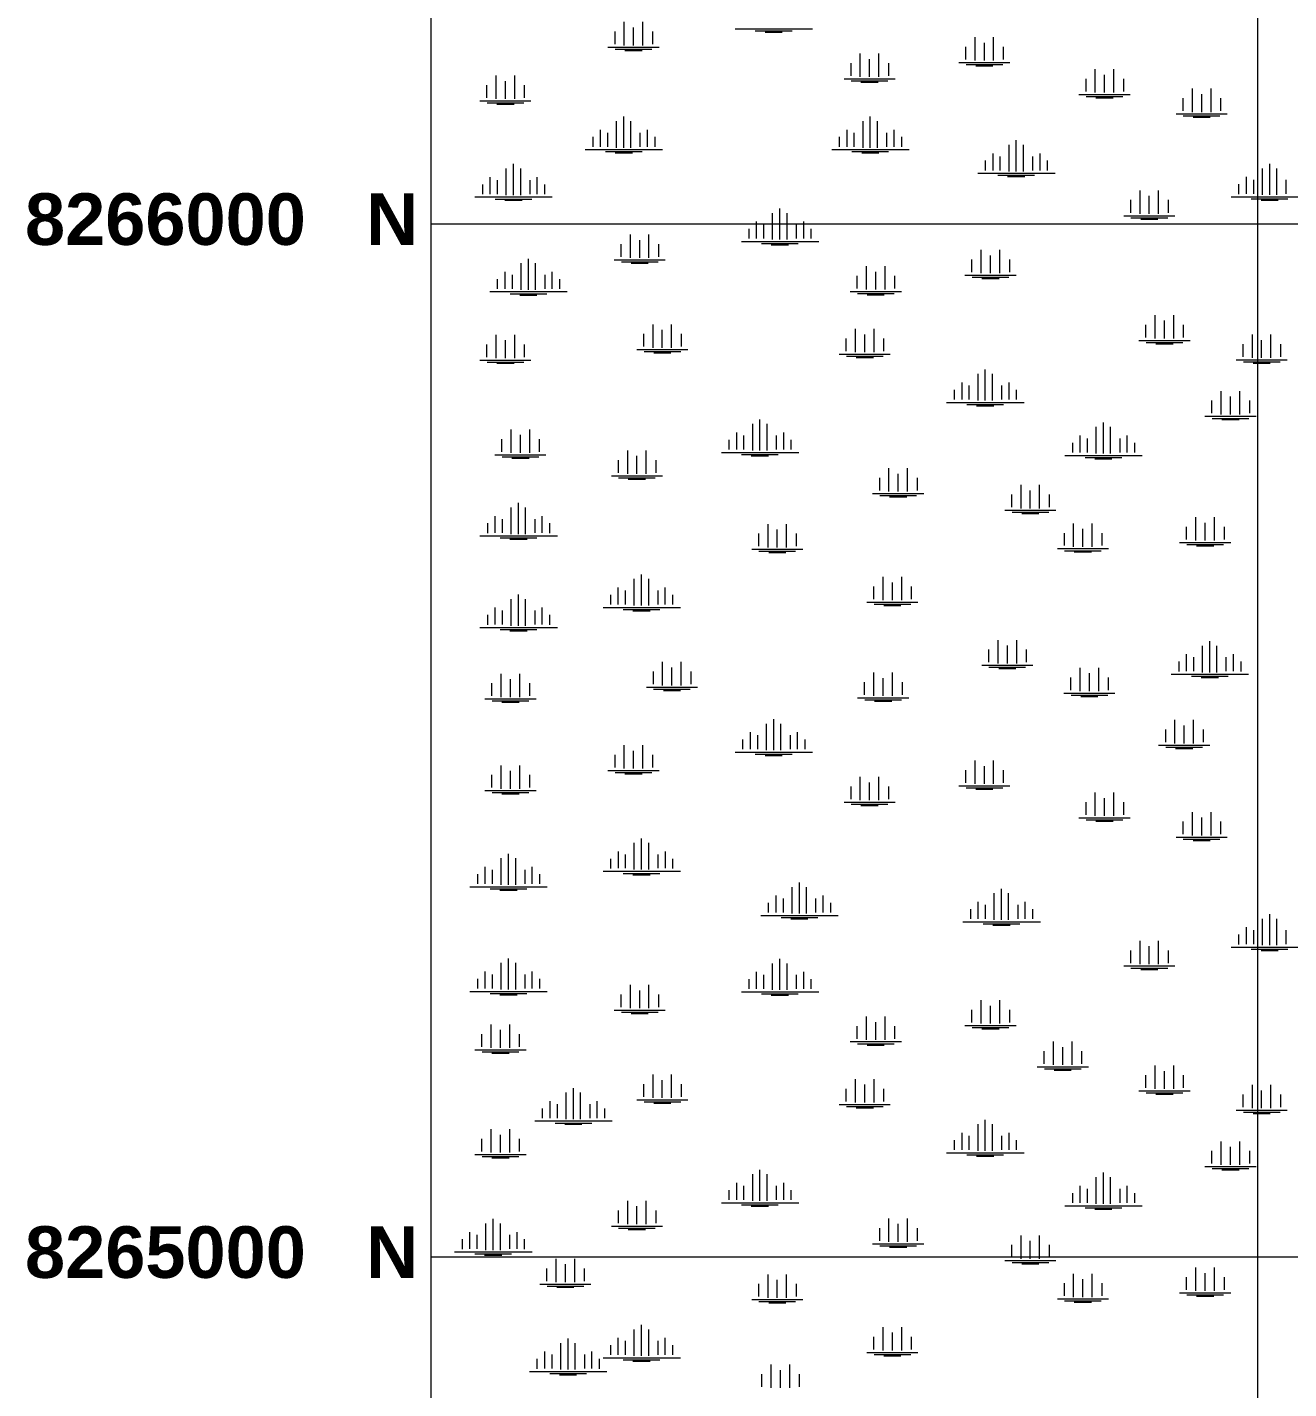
# Model space of a CAD drawing. Header units: metres. Extents: x 405809 to 420020, y 8257398 to 8272141.
# Drawn here: x 405809 to 407030, y 8263872 to 8265190 of the extents above; entities that cross this region are included whole.
import ezdxf

# ---------------------------------------------------------------- set-up
doc = ezdxf.new("R2010")
doc.units = ezdxf.units.M
for name, color, linetype, lineweight in [('BOFEDALES', 112, 'Continuous', 5), ('COORDENADAS', 30, 'Continuous', 5), ('texto', 7, 'Continuous', 13)]:
    doc.layers.add(name, color=color, linetype=linetype, lineweight=lineweight)
doc.styles.add('CARLOS', font='arialbd.ttf', dxfattribs={"height": 48})

msp = doc.modelspace()

# ---------------------------------------------------------------- linework, layer by layer
at = {"layer": 'BOFEDALES'}
for p, q in [((406377.8, 8265186.3), (406377.8, 8265174)), ((406387, 8265172.9), (406387, 8265195.6)), ((406396, 8265172.9), (406396, 8265190.2)), ((406405, 8265172.9), (406405, 8265195.6)), ((406414.3, 8265186.3), (406414.3, 8265174)), ((406494.4, 8265188.9), (406569.3, 8265188.9)), ((406513.9, 8265186.9), (406549.5, 8265186.9)), ((406523.4, 8265185.6), (406540, 8265185.6)), ((406371.3, 8265171.2), (406420.8, 8265171.2)), ((406717.4, 8265171.5), (406717.4, 8265159.2)), ((406726.6, 8265158.1), (406726.6, 8265180.8)), ((406735.6, 8265158.1), (406735.6, 8265175.4)), ((406744.6, 8265158.1), (406744.6, 8265180.8)), ((406753.9, 8265171.5), (406753.9, 8265159.2)), ((406378.3, 8265169.2), (406413.8, 8265169.2)), ((406387.7, 8265167.9), (406404.4, 8265167.9)), ((406615.5, 8265142.3), (406615.5, 8265164.9)), ((406624.5, 8265142.3), (406624.5, 8265159.6)), ((406633.5, 8265142.3), (406633.5, 8265164.9)), ((406263.1, 8265121), (406263.1, 8265143.6)), ((406281.1, 8265121), (406281.1, 8265143.6)), ((406606.3, 8265155.7), (406606.3, 8265143.4)), ((406642.8, 8265155.7), (406642.8, 8265143.4)), ((406710.9, 8265156.4), (406760.4, 8265156.4)), ((406717.9, 8265154.4), (406753.4, 8265154.4)), ((406727.3, 8265153.1), (406743.9, 8265153.1)), ((406842.9, 8265127.2), (406842.9, 8265149.8)), ((406851.9, 8265127.2), (406851.9, 8265144.4)), ((406860.9, 8265127.2), (406860.9, 8265149.8)), ((406253.8, 8265134.4), (406253.8, 8265122.1)), ((406272.1, 8265121), (406272.1, 8265138.3)), ((406290.3, 8265134.4), (406290.3, 8265122.1)), ((406599.8, 8265140.5), (406649.3, 8265140.5)), ((406606.8, 8265138.5), (406642.3, 8265138.5)), ((406616.2, 8265137.3), (406632.9, 8265137.3)), ((406833.7, 8265140.5), (406833.7, 8265128.3)), ((406870.2, 8265140.5), (406870.2, 8265128.3)), ((406937, 8265108.3), (406937, 8265131)), ((406955, 8265108.3), (406955, 8265131)), ((406247.3, 8265119.2), (406296.8, 8265119.2)), ((406254.3, 8265117.2), (406289.8, 8265117.2)), ((406827.2, 8265125.4), (406876.7, 8265125.4)), ((406834.2, 8265123.4), (406869.7, 8265123.4)), ((406843.6, 8265122.1), (406860.2, 8265122.1)), ((406927.7, 8265121.7), (406927.7, 8265109.4)), ((406946, 8265108.3), (406946, 8265125.6)), ((406964.2, 8265121.7), (406964.2, 8265109.4)), ((406263.7, 8265116), (406280.4, 8265116)), ((406386.5, 8265073.8), (406386.5, 8265103.9)), ((406625.2, 8265073.8), (406625.2, 8265103.9)), ((406921.2, 8265106.6), (406970.7, 8265106.6)), ((406928.2, 8265104.6), (406963.7, 8265104.6)), ((406363.8, 8265091.2), (406363.8, 8265074.8)), ((406379.5, 8265073.8), (406379.5, 8265099.5)), ((406386.5, 8265073.8), (406386.5, 8265099.5)), ((406393.5, 8265073.8), (406393.5, 8265099.5)), ((406409.3, 8265091.2), (406409.3, 8265074.8)), ((406602.4, 8265091.2), (406602.4, 8265074.8)), ((406618.2, 8265073.8), (406618.2, 8265099.5)), ((406625.2, 8265073.8), (406625.2, 8265099.5)), ((406632.2, 8265073.8), (406632.2, 8265099.5)), ((406647.9, 8265091.2), (406647.9, 8265074.8)), ((406937.7, 8265103.3), (406954.3, 8265103.3)), ((406356.5, 8265084.2), (406356.5, 8265074.7)), ((406370.8, 8265088.3), (406370.8, 8265074.8)), ((406402.3, 8265088.3), (406402.3, 8265074.8)), ((406416.6, 8265084.2), (406416.6, 8265074.7)), ((406595.1, 8265084.2), (406595.1, 8265074.7)), ((406609.4, 8265088.3), (406609.4, 8265074.8)), ((406640.9, 8265088.3), (406640.9, 8265074.8)), ((406655.3, 8265084.2), (406655.3, 8265074.7)), ((406766.5, 8265050.9), (406766.5, 8265081)), ((406349.2, 8265072), (406424.2, 8265072)), ((406368.8, 8265070), (406404.3, 8265070)), ((406378.2, 8265068.7), (406394.9, 8265068.7)), ((406587.9, 8265072), (406662.8, 8265072)), ((406607.4, 8265070), (406642.9, 8265070)), ((406616.9, 8265068.7), (406633.5, 8265068.7)), ((406743.7, 8265068.3), (406743.7, 8265051.9)), ((406750.7, 8265065.4), (406750.7, 8265051.9)), ((406759.5, 8265050.9), (406759.5, 8265076.6)), ((406766.5, 8265050.9), (406766.5, 8265076.6)), ((406773.5, 8265050.9), (406773.5, 8265076.6)), ((406782.2, 8265065.4), (406782.2, 8265051.9)), ((406789.2, 8265068.3), (406789.2, 8265051.9)), ((406272.8, 8265027.9), (406272.8, 8265053.6)), ((406279.8, 8265027.9), (406279.8, 8265058.1)), ((406279.8, 8265027.9), (406279.8, 8265053.6)), ((406286.8, 8265027.9), (406286.8, 8265053.6)), ((406736.4, 8265061.3), (406736.4, 8265051.8)), ((406796.5, 8265061.3), (406796.5, 8265051.8)), ((407004.8, 8265028.1), (407004.8, 8265053.8)), ((407011.8, 8265028.1), (407011.8, 8265058.2)), ((407011.8, 8265028.1), (407011.8, 8265053.8)), ((407018.8, 8265028.1), (407018.8, 8265053.8)), ((406249.7, 8265038.3), (406249.7, 8265028.8)), ((406257.1, 8265045.3), (406257.1, 8265029)), ((406264.1, 8265042.5), (406264.1, 8265029)), ((406295.6, 8265042.5), (406295.6, 8265029)), ((406302.6, 8265045.3), (406302.6, 8265029)), ((406309.9, 8265038.3), (406309.9, 8265028.8)), ((406729.2, 8265049.1), (406804.1, 8265049.1)), ((406748.7, 8265047.1), (406784.2, 8265047.1)), ((406758.1, 8265045.8), (406774.8, 8265045.8)), ((406981.7, 8265038.5), (406981.7, 8265029)), ((406989, 8265045.5), (406989, 8265029.2)), ((406996, 8265042.6), (406996, 8265029.2)), ((407027.5, 8265042.6), (407027.5, 8265029.2)), ((406242.5, 8265026.1), (406317.4, 8265026.1)), ((406886.3, 8265009.8), (406886.3, 8265032.4)), ((406895.3, 8265009.8), (406895.3, 8265027.1)), ((406904.3, 8265009.8), (406904.3, 8265032.4)), ((406974.5, 8265026.3), (407049.4, 8265026.3)), ((406262.1, 8265024.1), (406297.6, 8265024.1)), ((406271.5, 8265022.9), (406288.1, 8265022.9)), ((406537.7, 8264984.9), (406537.7, 8265015)), ((406877, 8265023.2), (406877, 8265010.9)), ((406913.6, 8265023.2), (406913.6, 8265010.9)), ((406994, 8265024.3), (407029.5, 8265024.3)), ((407003.4, 8265023), (407020.1, 8265023)), ((406514.9, 8265002.3), (406514.9, 8264985.9)), ((406521.9, 8264999.4), (406521.9, 8264985.9)), ((406530.7, 8264984.9), (406530.7, 8265010.6)), ((406537.7, 8264984.9), (406537.7, 8265010.6)), ((406544.7, 8264984.9), (406544.7, 8265010.6)), ((406553.4, 8264999.4), (406553.4, 8264985.9)), ((406560.4, 8265002.3), (406560.4, 8264985.9)), ((406870.5, 8265008), (406920.1, 8265008)), ((406877.5, 8265006), (406913.1, 8265006)), ((406887, 8265004.8), (406903.6, 8265004.8)), ((406393, 8264967.1), (406393, 8264989.7)), ((406411, 8264967.1), (406411, 8264989.7)), ((406507.6, 8264995.3), (406507.6, 8264985.8)), ((406567.7, 8264995.3), (406567.7, 8264985.8)), ((406383.8, 8264980.5), (406383.8, 8264968.2)), ((406402, 8264967.1), (406402, 8264984.4)), ((406420.3, 8264980.5), (406420.3, 8264968.2)), ((406500.4, 8264983.1), (406575.3, 8264983.1)), ((406519.9, 8264981.1), (406555.4, 8264981.1)), ((406529.4, 8264979.8), (406546, 8264979.8)), ((406732.6, 8264952.3), (406732.6, 8264974.9)), ((406750.6, 8264952.3), (406750.6, 8264974.9)), ((406287.3, 8264936.2), (406287.3, 8264962)), ((406294.3, 8264936.2), (406294.3, 8264966.4)), ((406294.3, 8264936.2), (406294.3, 8264962)), ((406301.3, 8264936.2), (406301.3, 8264962)), ((406377.3, 8264965.3), (406426.8, 8264965.3)), ((406384.3, 8264963.3), (406419.8, 8264963.3)), ((406393.7, 8264962.1), (406410.3, 8264962.1)), ((406621.5, 8264936.5), (406621.5, 8264959.1)), ((406639.5, 8264936.5), (406639.5, 8264959.1)), ((406723.3, 8264965.7), (406723.3, 8264953.4)), ((406741.6, 8264952.3), (406741.6, 8264969.6)), ((406759.9, 8264965.7), (406759.9, 8264953.4)), ((406264.2, 8264946.6), (406264.2, 8264937.1)), ((406271.6, 8264953.7), (406271.6, 8264937.3)), ((406278.6, 8264950.8), (406278.6, 8264937.3)), ((406310.1, 8264950.8), (406310.1, 8264937.3)), ((406317.1, 8264953.7), (406317.1, 8264937.3)), ((406324.4, 8264946.6), (406324.4, 8264937.1)), ((406612.3, 8264949.8), (406612.3, 8264937.6)), ((406630.5, 8264936.5), (406630.5, 8264953.8)), ((406648.8, 8264949.8), (406648.8, 8264937.6)), ((406716.8, 8264950.5), (406766.4, 8264950.5)), ((406723.8, 8264948.5), (406759.4, 8264948.5)), ((406733.3, 8264947.3), (406749.9, 8264947.3)), ((406257, 8264934.5), (406331.9, 8264934.5)), ((406276.6, 8264932.5), (406312.1, 8264932.5)), ((406605.8, 8264934.7), (406655.3, 8264934.7)), ((406612.8, 8264932.7), (406648.3, 8264932.7)), ((406286, 8264931.2), (406302.6, 8264931.2)), ((406622.2, 8264931.5), (406638.8, 8264931.5)), ((406900.9, 8264889.1), (406900.9, 8264911.7)), ((406909.9, 8264889.1), (406909.9, 8264906.4)), ((406918.9, 8264889.1), (406918.9, 8264911.7)), ((406405.7, 8264893.6), (406405.7, 8264881.3)), ((406414.9, 8264880.2), (406414.9, 8264902.8)), ((406423.9, 8264880.2), (406423.9, 8264897.5)), ((406432.9, 8264880.2), (406432.9, 8264902.8)), ((406442.2, 8264893.6), (406442.2, 8264881.3)), ((406610.9, 8264875.9), (406610.9, 8264898.5)), ((406619.9, 8264875.9), (406619.9, 8264893.1)), ((406628.9, 8264875.9), (406628.9, 8264898.5)), ((406891.7, 8264902.4), (406891.7, 8264890.2)), ((406928.2, 8264902.4), (406928.2, 8264890.2)), ((406995, 8264870.3), (406995, 8264892.9)), ((407013, 8264870.3), (407013, 8264892.9)), ((406253.8, 8264883.4), (406253.8, 8264871.2)), ((406263.1, 8264870.1), (406263.1, 8264892.7)), ((406272.1, 8264870.1), (406272.1, 8264887.4)), ((406281.1, 8264870.1), (406281.1, 8264892.7)), ((406290.3, 8264883.4), (406290.3, 8264871.2)), ((406601.6, 8264889.2), (406601.6, 8264876.9)), ((406638.1, 8264889.2), (406638.1, 8264876.9)), ((406885.2, 8264887.3), (406934.7, 8264887.3)), ((406892.2, 8264885.3), (406927.7, 8264885.3)), ((406901.6, 8264884.1), (406918.3, 8264884.1)), ((406985.8, 8264883.6), (406985.8, 8264871.4)), ((407004, 8264870.3), (407004, 8264887.6)), ((407022.3, 8264883.6), (407022.3, 8264871.4)), ((406247.3, 8264868.3), (406296.8, 8264868.3)), ((406399.2, 8264878.4), (406448.7, 8264878.4)), ((406406.2, 8264876.4), (406441.7, 8264876.4)), ((406415.6, 8264875.2), (406432.3, 8264875.2)), ((406595.1, 8264874.1), (406644.6, 8264874.1)), ((406602.1, 8264872.1), (406637.6, 8264872.1)), ((406611.5, 8264870.8), (406628.2, 8264870.8)), ((406979.3, 8264868.5), (407028.8, 8264868.5)), ((406986.3, 8264866.5), (407021.8, 8264866.5)), ((406254.3, 8264866.3), (406289.8, 8264866.3)), ((406263.7, 8264865.1), (406280.4, 8264865.1)), ((406729.5, 8264829.1), (406729.5, 8264854.8)), ((406736.5, 8264829.1), (406736.5, 8264859.2)), ((406736.5, 8264829.1), (406736.5, 8264854.8)), ((406743.5, 8264829.1), (406743.5, 8264854.8)), ((406995.7, 8264865.2), (407012.4, 8264865.2)), ((406713.7, 8264846.5), (406713.7, 8264830.2)), ((406720.7, 8264843.6), (406720.7, 8264830.2)), ((406752.2, 8264843.6), (406752.2, 8264830.2)), ((406759.2, 8264846.5), (406759.2, 8264830.2)), ((406699.1, 8264827.3), (406774.1, 8264827.3)), ((406706.4, 8264839.5), (406706.4, 8264830)), ((406766.5, 8264839.5), (406766.5, 8264830)), ((406955.6, 8264829), (406955.6, 8264816.7)), ((406964.9, 8264815.6), (406964.9, 8264838.2)), ((406973.9, 8264815.6), (406973.9, 8264832.9)), ((406982.9, 8264815.6), (406982.9, 8264838.2)), ((406992.1, 8264829), (406992.1, 8264816.7)), ((406718.7, 8264825.3), (406754.2, 8264825.3)), ((406728.1, 8264824), (406744.8, 8264824)), ((406949.1, 8264813.8), (406998.6, 8264813.8)), ((406277.6, 8264778.4), (406277.6, 8264801)), ((406295.6, 8264778.4), (406295.6, 8264801)), ((406511.4, 8264780.7), (406511.4, 8264806.4)), ((406518.4, 8264780.7), (406518.4, 8264810.8)), ((406518.4, 8264780.7), (406518.4, 8264806.4)), ((406525.4, 8264780.7), (406525.4, 8264806.4)), ((406843.8, 8264777.8), (406843.8, 8264803.5)), ((406850.8, 8264777.8), (406850.8, 8264807.9)), ((406850.8, 8264777.8), (406850.8, 8264803.5)), ((406857.8, 8264777.8), (406857.8, 8264803.5)), ((406956.1, 8264811.8), (406991.6, 8264811.8)), ((406965.6, 8264810.6), (406982.2, 8264810.6)), ((406268.3, 8264791.8), (406268.3, 8264779.5)), ((406286.6, 8264778.4), (406286.6, 8264795.7)), ((406304.8, 8264791.8), (406304.8, 8264779.5)), ((406488.3, 8264791.1), (406488.3, 8264781.6)), ((406495.6, 8264798.1), (406495.6, 8264781.8)), ((406502.6, 8264795.2), (406502.6, 8264781.8)), ((406534.1, 8264795.2), (406534.1, 8264781.8)), ((406541.1, 8264798.1), (406541.1, 8264781.8)), ((406548.4, 8264791.1), (406548.4, 8264781.6)), ((406820.8, 8264788.2), (406820.8, 8264778.7)), ((406828.1, 8264795.2), (406828.1, 8264778.9)), ((406835.1, 8264792.3), (406835.1, 8264778.9)), ((406866.6, 8264792.3), (406866.6, 8264778.9)), ((406873.6, 8264795.2), (406873.6, 8264778.9)), ((406880.9, 8264788.2), (406880.9, 8264778.7)), ((406261.8, 8264776.6), (406311.3, 8264776.6)), ((406268.8, 8264774.6), (406304.3, 8264774.6)), ((406390.4, 8264758.1), (406390.4, 8264780.7)), ((406399.4, 8264758.1), (406399.4, 8264775.4)), ((406408.4, 8264758.1), (406408.4, 8264780.7)), ((406481.1, 8264778.9), (406556, 8264778.9)), ((406500.6, 8264776.9), (406536.1, 8264776.9)), ((406510, 8264775.6), (406526.7, 8264775.6)), ((406813.5, 8264776), (406888.4, 8264776)), ((406278.2, 8264773.4), (406294.9, 8264773.4)), ((406381.1, 8264771.4), (406381.1, 8264759.2)), ((406417.6, 8264771.4), (406417.6, 8264759.2)), ((406643.2, 8264740.9), (406643.2, 8264763.6)), ((406661.2, 8264740.9), (406661.2, 8264763.6)), ((406833.1, 8264774), (406868.6, 8264774)), ((406842.5, 8264772.7), (406859.1, 8264772.7)), ((406374.6, 8264756.3), (406424.1, 8264756.3)), ((406381.6, 8264754.3), (406417.1, 8264754.3)), ((406391, 8264753), (406407.7, 8264753)), ((406634, 8264754.3), (406634, 8264742)), ((406652.2, 8264740.9), (406652.2, 8264758.2)), ((406670.5, 8264754.3), (406670.5, 8264742)), ((406627.5, 8264739.2), (406677, 8264739.2)), ((406634.5, 8264737.2), (406670, 8264737.2)), ((406643.9, 8264735.9), (406660.6, 8264735.9)), ((406761.9, 8264738), (406761.9, 8264725.7)), ((406771.1, 8264724.6), (406771.1, 8264747.3)), ((406780.1, 8264724.6), (406780.1, 8264741.9)), ((406789.1, 8264724.6), (406789.1, 8264747.3)), ((406798.4, 8264738), (406798.4, 8264725.7)), ((406277.6, 8264699.8), (406277.6, 8264725.5)), ((406284.6, 8264699.8), (406284.6, 8264729.9)), ((406284.6, 8264699.8), (406284.6, 8264725.5)), ((406291.6, 8264699.8), (406291.6, 8264725.5)), ((406755.4, 8264722.9), (406804.9, 8264722.9)), ((406254.6, 8264710.2), (406254.6, 8264700.7)), ((406261.9, 8264717.2), (406261.9, 8264700.9)), ((406268.9, 8264714.3), (406268.9, 8264700.9)), ((406300.4, 8264714.3), (406300.4, 8264700.9)), ((406307.4, 8264717.2), (406307.4, 8264700.9)), ((406314.7, 8264710.2), (406314.7, 8264700.7)), ((406526.2, 8264686.9), (406526.2, 8264709.5)), ((406544.2, 8264686.9), (406544.2, 8264709.5)), ((406762.4, 8264720.9), (406797.9, 8264720.9)), ((406771.8, 8264719.6), (406788.5, 8264719.6)), ((406822, 8264687.5), (406822, 8264710.1)), ((406840, 8264687.5), (406840, 8264710.1)), ((406940.3, 8264693.5), (406940.3, 8264716.1)), ((406949.3, 8264693.5), (406949.3, 8264710.8)), ((406958.3, 8264693.5), (406958.3, 8264716.1)), ((406247.3, 8264698), (406322.3, 8264698)), ((406266.9, 8264696), (406302.4, 8264696)), ((406516.9, 8264700.2), (406516.9, 8264688)), ((406535.2, 8264686.9), (406535.2, 8264704.2)), ((406553.4, 8264700.2), (406553.4, 8264688)), ((406812.8, 8264700.8), (406812.8, 8264688.6)), ((406831, 8264687.5), (406831, 8264704.8)), ((406849.3, 8264700.8), (406849.3, 8264688.6)), ((406931.1, 8264706.8), (406931.1, 8264694.6)), ((406967.6, 8264706.8), (406967.6, 8264694.6)), ((406276.3, 8264694.7), (406293, 8264694.7)), ((406510.4, 8264685.1), (406559.9, 8264685.1)), ((406517.4, 8264683.1), (406552.9, 8264683.1)), ((406806.3, 8264685.7), (406855.8, 8264685.7)), ((406813.3, 8264683.7), (406848.8, 8264683.7)), ((406822.7, 8264682.5), (406839.4, 8264682.5)), ((406924.6, 8264691.7), (406974.1, 8264691.7)), ((406931.6, 8264689.7), (406967.1, 8264689.7)), ((406941, 8264688.5), (406957.6, 8264688.5)), ((406526.9, 8264681.8), (406543.5, 8264681.8)), ((406396.8, 8264630.5), (406396.8, 8264656.3)), ((406403.8, 8264630.5), (406403.8, 8264660.7)), ((406403.8, 8264630.5), (406403.8, 8264656.3)), ((406410.8, 8264630.5), (406410.8, 8264656.3)), ((406637.6, 8264635.7), (406637.6, 8264658.4)), ((406655.6, 8264635.7), (406655.6, 8264658.4)), ((406381, 8264648), (406381, 8264631.6)), ((406388, 8264645.1), (406388, 8264631.6)), ((406419.5, 8264645.1), (406419.5, 8264631.6)), ((406426.5, 8264648), (406426.5, 8264631.6)), ((406628.3, 8264649.1), (406628.3, 8264636.8)), ((406646.6, 8264635.7), (406646.6, 8264653)), ((406664.8, 8264649.1), (406664.8, 8264636.8)), ((406277.6, 8264611.1), (406277.6, 8264636.9)), ((406284.6, 8264611.1), (406284.6, 8264641.3)), ((406284.6, 8264611.1), (406284.6, 8264636.9)), ((406291.6, 8264611.1), (406291.6, 8264636.9)), ((406373.7, 8264641), (406373.7, 8264631.5)), ((406433.8, 8264641), (406433.8, 8264631.5)), ((406621.8, 8264634), (406671.3, 8264634)), ((406628.8, 8264632), (406664.3, 8264632)), ((406638.2, 8264630.7), (406654.9, 8264630.7)), ((406254.6, 8264621.5), (406254.6, 8264612)), ((406261.9, 8264628.6), (406261.9, 8264612.2)), ((406268.9, 8264625.7), (406268.9, 8264612.2)), ((406300.4, 8264625.7), (406300.4, 8264612.2)), ((406307.4, 8264628.6), (406307.4, 8264612.2)), ((406314.7, 8264621.5), (406314.7, 8264612)), ((406366.5, 8264628.8), (406441.4, 8264628.8)), ((406386, 8264626.8), (406421.5, 8264626.8)), ((406395.4, 8264625.5), (406412.1, 8264625.5)), ((406247.3, 8264609.4), (406322.3, 8264609.4)), ((406266.9, 8264607.4), (406302.4, 8264607.4)), ((406276.3, 8264606.1), (406293, 8264606.1)), ((406748.9, 8264574.6), (406748.9, 8264597.2)), ((406757.9, 8264574.6), (406757.9, 8264591.9)), ((406766.9, 8264574.6), (406766.9, 8264597.2)), ((406946.7, 8264565.9), (406946.7, 8264591.7)), ((406953.7, 8264565.9), (406953.7, 8264596.1)), ((406953.7, 8264565.9), (406953.7, 8264591.7)), ((406960.7, 8264565.9), (406960.7, 8264591.7)), ((406739.6, 8264588), (406739.6, 8264575.7)), ((406776.1, 8264588), (406776.1, 8264575.7)), ((406931, 8264583.4), (406931, 8264567)), ((406938, 8264580.5), (406938, 8264567)), ((406969.5, 8264580.5), (406969.5, 8264567)), ((406976.5, 8264583.4), (406976.5, 8264567)), ((406267.9, 8264542), (406267.9, 8264564.6)), ((406285.9, 8264542), (406285.9, 8264564.6)), ((406415, 8264566.7), (406415, 8264554.4)), ((406424.2, 8264553.3), (406424.2, 8264576)), ((406433.2, 8264553.3), (406433.2, 8264570.6)), ((406442.2, 8264553.3), (406442.2, 8264576)), ((406451.5, 8264566.7), (406451.5, 8264554.4)), ((406628.7, 8264543.1), (406628.7, 8264565.7)), ((406646.7, 8264543.1), (406646.7, 8264565.7)), ((406733.1, 8264572.8), (406782.6, 8264572.8)), ((406740.1, 8264570.8), (406775.6, 8264570.8)), ((406749.6, 8264569.6), (406766.2, 8264569.6)), ((406828.3, 8264547.7), (406828.3, 8264570.3)), ((406837.3, 8264547.7), (406837.3, 8264565)), ((406846.3, 8264547.7), (406846.3, 8264570.3)), ((406916.4, 8264564.2), (406991.4, 8264564.2)), ((406923.7, 8264576.4), (406923.7, 8264566.9)), ((406983.8, 8264576.4), (406983.8, 8264566.9)), ((406258.7, 8264555.3), (406258.7, 8264543.1)), ((406276.9, 8264542), (406276.9, 8264559.2)), ((406295.2, 8264555.3), (406295.2, 8264543.1)), ((406408.5, 8264551.6), (406458, 8264551.6)), ((406619.4, 8264556.5), (406619.4, 8264544.2)), ((406637.7, 8264543.1), (406637.7, 8264560.4)), ((406656, 8264556.5), (406656, 8264544.2)), ((406819, 8264561), (406819, 8264548.8)), ((406855.5, 8264561), (406855.5, 8264548.8)), ((406936, 8264562.2), (406971.5, 8264562.2)), ((406945.4, 8264560.9), (406962.1, 8264560.9)), ((406252.2, 8264540.2), (406301.7, 8264540.2)), ((406259.2, 8264538.2), (406294.7, 8264538.2)), ((406268.6, 8264536.9), (406285.2, 8264536.9)), ((406415.5, 8264549.6), (406451, 8264549.6)), ((406424.9, 8264548.3), (406441.6, 8264548.3)), ((406612.9, 8264541.3), (406662.5, 8264541.3)), ((406619.9, 8264539.3), (406655.5, 8264539.3)), ((406629.4, 8264538.1), (406646, 8264538.1)), ((406812.5, 8264545.9), (406862, 8264545.9)), ((406819.5, 8264543.9), (406855, 8264543.9)), ((406828.9, 8264542.6), (406845.6, 8264542.6)), ((406524.7, 8264490.5), (406524.7, 8264516.2)), ((406531.7, 8264490.5), (406531.7, 8264520.6)), ((406531.7, 8264490.5), (406531.7, 8264516.2)), ((406538.7, 8264490.5), (406538.7, 8264516.2)), ((406920.1, 8264497.2), (406920.1, 8264519.8)), ((406929.1, 8264497.2), (406929.1, 8264514.5)), ((406938.1, 8264497.2), (406938.1, 8264519.8)), ((406501.6, 8264500.9), (406501.6, 8264491.4)), ((406508.9, 8264507.9), (406508.9, 8264491.6)), ((406515.9, 8264505), (406515.9, 8264491.6)), ((406547.5, 8264505), (406547.5, 8264491.6)), ((406554.5, 8264507.9), (406554.5, 8264491.6)), ((406561.8, 8264500.9), (406561.8, 8264491.4)), ((406910.8, 8264510.5), (406910.8, 8264498.3)), ((406947.3, 8264510.5), (406947.3, 8264498.3)), ((406377.8, 8264486.1), (406377.8, 8264473.8)), ((406387, 8264472.7), (406387, 8264495.3)), ((406396, 8264472.7), (406396, 8264490)), ((406405, 8264472.7), (406405, 8264495.3)), ((406414.3, 8264486.1), (406414.3, 8264473.8)), ((406494.4, 8264488.7), (406569.3, 8264488.7)), ((406513.9, 8264486.7), (406549.5, 8264486.7)), ((406523.4, 8264485.4), (406540, 8264485.4)), ((406904.3, 8264495.4), (406953.8, 8264495.4)), ((406911.3, 8264493.4), (406946.8, 8264493.4)), ((406920.7, 8264492.2), (406937.4, 8264492.2)), ((406267.9, 8264453.3), (406267.9, 8264475.9)), ((406285.9, 8264453.3), (406285.9, 8264475.9)), ((406717.4, 8264471.3), (406717.4, 8264459)), ((406726.6, 8264457.9), (406726.6, 8264480.5)), ((406735.6, 8264457.9), (406735.6, 8264475.2)), ((406744.6, 8264457.9), (406744.6, 8264480.5)), ((406753.9, 8264471.3), (406753.9, 8264459)), ((406258.6, 8264466.7), (406258.6, 8264454.4)), ((406276.9, 8264453.3), (406276.9, 8264470.6)), ((406295.2, 8264466.7), (406295.2, 8264454.4)), ((406371.3, 8264470.9), (406420.8, 8264470.9)), ((406378.3, 8264468.9), (406413.8, 8264468.9)), ((406387.7, 8264467.7), (406404.4, 8264467.7)), ((406615.5, 8264442.1), (406615.5, 8264464.7)), ((406624.5, 8264442.1), (406624.5, 8264459.4)), ((406633.5, 8264442.1), (406633.5, 8264464.7)), ((406252.1, 8264451.5), (406301.7, 8264451.5)), ((406259.1, 8264449.5), (406294.7, 8264449.5)), ((406268.6, 8264448.3), (406285.2, 8264448.3)), ((406606.3, 8264455.5), (406606.3, 8264443.2)), ((406642.8, 8264455.5), (406642.8, 8264443.2)), ((406710.9, 8264456.1), (406760.4, 8264456.1)), ((406717.9, 8264454.1), (406753.4, 8264454.1)), ((406727.3, 8264452.9), (406743.9, 8264452.9)), ((406842.9, 8264427), (406842.9, 8264449.6)), ((406860.9, 8264427), (406860.9, 8264449.6)), ((406599.8, 8264440.3), (406649.3, 8264440.3)), ((406606.8, 8264438.3), (406642.3, 8264438.3)), ((406616.2, 8264437.1), (406632.9, 8264437.1)), ((406833.7, 8264440.3), (406833.7, 8264428)), ((406851.9, 8264427), (406851.9, 8264444.2)), ((406870.2, 8264440.3), (406870.2, 8264428)), ((406827.2, 8264425.2), (406876.7, 8264425.2)), ((406834.2, 8264423.2), (406869.7, 8264423.2)), ((406843.6, 8264421.9), (406860.2, 8264421.9)), ((406927.7, 8264421.5), (406927.7, 8264409.2)), ((406937, 8264408.1), (406937, 8264430.7)), ((406946, 8264408.1), (406946, 8264425.4)), ((406955, 8264408.1), (406955, 8264430.7)), ((406964.2, 8264421.5), (406964.2, 8264409.2)), ((406403.8, 8264375.1), (406403.8, 8264405.2)), ((406921.2, 8264406.3), (406970.7, 8264406.3)), ((406381.1, 8264392.5), (406381.1, 8264376.2)), ((406396.8, 8264375.1), (406396.8, 8264400.8)), ((406403.8, 8264375.1), (406403.8, 8264400.8)), ((406410.8, 8264375.1), (406410.8, 8264400.8)), ((406426.6, 8264392.5), (406426.6, 8264376.2)), ((406928.2, 8264404.3), (406963.7, 8264404.3)), ((406937.7, 8264403.1), (406954.3, 8264403.1)), ((406268, 8264360.2), (406268, 8264385.9)), ((406275, 8264360.2), (406275, 8264390.3)), ((406275, 8264360.2), (406275, 8264385.9)), ((406282, 8264360.2), (406282, 8264385.9)), ((406373.7, 8264385.5), (406373.7, 8264376)), ((406388.1, 8264389.6), (406388.1, 8264376.2)), ((406419.6, 8264389.6), (406419.6, 8264376.2)), ((406433.9, 8264385.5), (406433.9, 8264376)), ((406244.9, 8264370.6), (406244.9, 8264361.1)), ((406252.2, 8264377.6), (406252.2, 8264361.3)), ((406259.2, 8264374.8), (406259.2, 8264361.3)), ((406290.7, 8264374.8), (406290.7, 8264361.3)), ((406297.7, 8264377.6), (406297.7, 8264361.3)), ((406305, 8264370.6), (406305, 8264361.1)), ((406366.5, 8264373.3), (406441.4, 8264373.3)), ((406386.1, 8264371.3), (406421.6, 8264371.3)), ((406395.5, 8264370), (406412.1, 8264370)), ((406237.7, 8264358.4), (406312.6, 8264358.4)), ((406257.2, 8264356.4), (406292.7, 8264356.4)), ((406266.6, 8264355.2), (406283.3, 8264355.2)), ((406549.6, 8264332.4), (406549.6, 8264358.1)), ((406556.6, 8264332.4), (406556.6, 8264362.5)), ((406556.6, 8264332.4), (406556.6, 8264358.1)), ((406563.6, 8264332.4), (406563.6, 8264358.1)), ((406752.1, 8264326.3), (406752.1, 8264356.4)), ((406526.5, 8264342.8), (406526.5, 8264333.3)), ((406533.8, 8264349.8), (406533.8, 8264333.4)), ((406540.8, 8264346.9), (406540.8, 8264333.4)), ((406572.3, 8264346.9), (406572.3, 8264333.4)), ((406579.3, 8264349.8), (406579.3, 8264333.4)), ((406586.6, 8264342.8), (406586.6, 8264333.3)), ((406729.4, 8264343.7), (406729.4, 8264327.3)), ((406736.4, 8264340.8), (406736.4, 8264327.3)), ((406745.1, 8264326.3), (406745.1, 8264352)), ((406752.1, 8264326.3), (406752.1, 8264352)), ((406759.1, 8264326.3), (406759.1, 8264352)), ((406767.9, 8264340.8), (406767.9, 8264327.3)), ((406774.9, 8264343.7), (406774.9, 8264327.3)), ((406519.3, 8264330.6), (406594.2, 8264330.6)), ((406538.8, 8264328.6), (406574.3, 8264328.6)), ((406548.3, 8264327.3), (406564.9, 8264327.3)), ((406722.1, 8264336.7), (406722.1, 8264327.2)), ((406782.2, 8264336.7), (406782.2, 8264327.2)), ((407004.8, 8264301.7), (407004.8, 8264327.4)), ((407011.8, 8264301.7), (407011.8, 8264331.9)), ((407011.8, 8264301.7), (407011.8, 8264327.4)), ((407018.8, 8264301.7), (407018.8, 8264327.4)), ((406714.8, 8264324.5), (406789.8, 8264324.5)), ((406734.4, 8264322.5), (406769.9, 8264322.5)), ((406743.8, 8264321.2), (406760.5, 8264321.2)), ((406989, 8264319.2), (406989, 8264302.8)), ((406996, 8264316.3), (406996, 8264302.8)), ((407027.5, 8264316.3), (407027.5, 8264302.8)), ((406886.3, 8264283.5), (406886.3, 8264306.1)), ((406895.3, 8264283.5), (406895.3, 8264300.7)), ((406904.3, 8264283.5), (406904.3, 8264306.1)), ((406974.5, 8264299.9), (407049.4, 8264299.9)), ((406981.7, 8264312.1), (406981.7, 8264302.6)), ((406275, 8264258.9), (406275, 8264289)), ((406537.7, 8264258.5), (406537.7, 8264288.6)), ((406877, 8264296.8), (406877, 8264284.5)), ((406913.6, 8264296.8), (406913.6, 8264284.5)), ((406994, 8264297.9), (407029.5, 8264297.9)), ((407003.4, 8264296.7), (407020.1, 8264296.7)), ((406252.2, 8264276.3), (406252.2, 8264260)), ((406259.2, 8264273.4), (406259.2, 8264260)), ((406268, 8264258.9), (406268, 8264284.6)), ((406275, 8264258.9), (406275, 8264284.6)), ((406282, 8264258.9), (406282, 8264284.6)), ((406290.7, 8264273.4), (406290.7, 8264260)), ((406297.7, 8264276.3), (406297.7, 8264260)), ((406514.9, 8264275.9), (406514.9, 8264259.6)), ((406530.7, 8264258.5), (406530.7, 8264284.2)), ((406537.7, 8264258.5), (406537.7, 8264284.2)), ((406544.7, 8264258.5), (406544.7, 8264284.2)), ((406560.4, 8264275.9), (406560.4, 8264259.6)), ((406870.5, 8264281.7), (406920.1, 8264281.7)), ((406877.5, 8264279.7), (406913.1, 8264279.7)), ((406887, 8264278.4), (406903.6, 8264278.4)), ((406244.9, 8264269.3), (406244.9, 8264259.8)), ((406305, 8264269.3), (406305, 8264259.8)), ((406393, 8264240.8), (406393, 8264263.4)), ((406411, 8264240.8), (406411, 8264263.4)), ((406507.6, 8264268.9), (406507.6, 8264259.4)), ((406521.9, 8264273.1), (406521.9, 8264259.6)), ((406553.4, 8264273.1), (406553.4, 8264259.6)), ((406567.7, 8264268.9), (406567.7, 8264259.4)), ((406237.7, 8264257.1), (406312.6, 8264257.1)), ((406257.2, 8264255.1), (406292.7, 8264255.1)), ((406266.6, 8264253.8), (406283.3, 8264253.8)), ((406383.8, 8264254.1), (406383.8, 8264241.8)), ((406402, 8264240.8), (406402, 8264258)), ((406420.3, 8264254.1), (406420.3, 8264241.8)), ((406500.4, 8264256.7), (406575.3, 8264256.7)), ((406519.9, 8264254.7), (406555.4, 8264254.7)), ((406529.4, 8264253.5), (406546, 8264253.5)), ((406732.6, 8264226), (406732.6, 8264248.6)), ((406750.6, 8264226), (406750.6, 8264248.6)), ((406377.3, 8264239), (406426.8, 8264239)), ((406384.3, 8264237), (406419.8, 8264237)), ((406393.7, 8264235.7), (406410.3, 8264235.7)), ((406723.3, 8264239.3), (406723.3, 8264227)), ((406741.6, 8264226), (406741.6, 8264243.2)), ((406759.9, 8264239.3), (406759.9, 8264227)), ((406258.2, 8264202.4), (406258.2, 8264225)), ((406276.2, 8264202.4), (406276.2, 8264225)), ((406612.3, 8264223.5), (406612.3, 8264211.2)), ((406621.5, 8264210.1), (406621.5, 8264232.8)), ((406630.5, 8264210.1), (406630.5, 8264227.4)), ((406639.5, 8264210.1), (406639.5, 8264232.8)), ((406648.8, 8264223.5), (406648.8, 8264211.2)), ((406716.8, 8264224.2), (406766.4, 8264224.2)), ((406723.8, 8264222.2), (406759.4, 8264222.2)), ((406733.3, 8264220.9), (406749.9, 8264220.9)), ((406249, 8264215.7), (406249, 8264203.5)), ((406267.2, 8264202.4), (406267.2, 8264219.7)), ((406285.5, 8264215.7), (406285.5, 8264203.5)), ((406605.8, 8264208.4), (406655.3, 8264208.4)), ((406802.5, 8264185.9), (406802.5, 8264208.5)), ((406820.5, 8264185.9), (406820.5, 8264208.5)), ((406242.5, 8264200.6), (406292, 8264200.6)), ((406249.5, 8264198.6), (406285, 8264198.6)), ((406258.9, 8264197.4), (406275.6, 8264197.4)), ((406612.8, 8264206.4), (406648.3, 8264206.4)), ((406622.2, 8264205.1), (406638.8, 8264205.1)), ((406793.2, 8264199.2), (406793.2, 8264187)), ((406811.5, 8264185.9), (406811.5, 8264203.2)), ((406829.8, 8264199.2), (406829.8, 8264187)), ((406786.7, 8264184.1), (406836.3, 8264184.1)), ((406793.7, 8264182.1), (406829.3, 8264182.1)), ((406900.9, 8264162.7), (406900.9, 8264185.3)), ((406918.9, 8264162.7), (406918.9, 8264185.3)), ((406414.9, 8264153.9), (406414.9, 8264176.5)), ((406423.9, 8264153.9), (406423.9, 8264171.1)), ((406432.9, 8264153.9), (406432.9, 8264176.5)), ((406610.9, 8264149.5), (406610.9, 8264172.1)), ((406628.9, 8264149.5), (406628.9, 8264172.1)), ((406803.2, 8264180.8), (406819.8, 8264180.8)), ((406891.7, 8264176.1), (406891.7, 8264163.8)), ((406909.9, 8264162.7), (406909.9, 8264180)), ((406928.2, 8264176.1), (406928.2, 8264163.8)), ((406330.8, 8264133.4), (406330.8, 8264159.1)), ((406337.8, 8264133.4), (406337.8, 8264163.5)), ((406337.8, 8264133.4), (406337.8, 8264159.1)), ((406344.8, 8264133.4), (406344.8, 8264159.1)), ((406405.7, 8264167.2), (406405.7, 8264154.9)), ((406442.2, 8264167.2), (406442.2, 8264154.9)), ((406601.6, 8264162.8), (406601.6, 8264150.6)), ((406619.9, 8264149.5), (406619.9, 8264166.8)), ((406638.1, 8264162.8), (406638.1, 8264150.6)), ((406885.2, 8264160.9), (406934.7, 8264160.9)), ((406892.2, 8264158.9), (406927.7, 8264158.9)), ((406901.6, 8264157.7), (406918.3, 8264157.7)), ((406985.8, 8264157.2), (406985.8, 8264145)), ((406995, 8264143.9), (406995, 8264166.5)), ((407004, 8264143.9), (407004, 8264161.2)), ((407013, 8264143.9), (407013, 8264166.5)), ((407022.3, 8264157.2), (407022.3, 8264145)), ((406307.7, 8264143.8), (406307.7, 8264134.3)), ((406315.1, 8264150.8), (406315.1, 8264134.5)), ((406322.1, 8264148), (406322.1, 8264134.5)), ((406353.6, 8264148), (406353.6, 8264134.5)), ((406360.6, 8264150.8), (406360.6, 8264134.5)), ((406367.9, 8264143.8), (406367.9, 8264134.3)), ((406399.2, 8264152.1), (406448.7, 8264152.1)), ((406406.2, 8264150.1), (406441.7, 8264150.1)), ((406415.6, 8264148.8), (406432.3, 8264148.8)), ((406595.1, 8264147.7), (406644.6, 8264147.7)), ((406602.1, 8264145.7), (406637.6, 8264145.7)), ((406611.5, 8264144.4), (406628.2, 8264144.4)), ((406979.3, 8264142.1), (407028.8, 8264142.1)), ((406300.5, 8264131.6), (406375.4, 8264131.6)), ((406320.1, 8264129.6), (406355.6, 8264129.6)), ((406329.5, 8264128.4), (406346.1, 8264128.4)), ((406729.5, 8264102.7), (406729.5, 8264128.4)), ((406736.5, 8264102.7), (406736.5, 8264132.8)), ((406736.5, 8264102.7), (406736.5, 8264128.4)), ((406743.5, 8264102.7), (406743.5, 8264128.4)), ((406986.3, 8264140.1), (407021.8, 8264140.1)), ((406995.7, 8264138.9), (407012.4, 8264138.9)), ((406258.2, 8264101.1), (406258.2, 8264123.7)), ((406267.2, 8264101.1), (406267.2, 8264118.3)), ((406276.2, 8264101.1), (406276.2, 8264123.7)), ((406713.7, 8264120.1), (406713.7, 8264103.8)), ((406720.7, 8264117.3), (406720.7, 8264103.8)), ((406752.2, 8264117.3), (406752.2, 8264103.8)), ((406759.2, 8264120.1), (406759.2, 8264103.8)), ((406249, 8264114.4), (406249, 8264102.1)), ((406285.5, 8264114.4), (406285.5, 8264102.1)), ((406706.4, 8264113.1), (406706.4, 8264103.6)), ((406766.5, 8264113.1), (406766.5, 8264103.6)), ((406955.6, 8264102.6), (406955.6, 8264090.4)), ((406964.9, 8264089.3), (406964.9, 8264111.9)), ((406973.9, 8264089.3), (406973.9, 8264106.5)), ((406982.9, 8264089.3), (406982.9, 8264111.9)), ((406992.1, 8264102.6), (406992.1, 8264090.4)), ((406242.5, 8264099.3), (406292, 8264099.3)), ((406249.5, 8264097.3), (406285, 8264097.3)), ((406258.9, 8264096), (406275.6, 8264096)), ((406699.1, 8264100.9), (406774.1, 8264100.9)), ((406718.7, 8264098.9), (406754.2, 8264098.9)), ((406728.1, 8264097.7), (406744.8, 8264097.7)), ((406511.4, 8264054.3), (406511.4, 8264080)), ((406518.4, 8264054.3), (406518.4, 8264084.4)), ((406518.4, 8264054.3), (406518.4, 8264080)), ((406525.4, 8264054.3), (406525.4, 8264080)), ((406843.8, 8264051.4), (406843.8, 8264077.1)), ((406850.8, 8264051.4), (406850.8, 8264081.6)), ((406850.8, 8264051.4), (406850.8, 8264077.1)), ((406857.8, 8264051.4), (406857.8, 8264077.1)), ((406949.1, 8264087.5), (406998.6, 8264087.5)), ((406956.1, 8264085.5), (406991.6, 8264085.5)), ((406965.6, 8264084.2), (406982.2, 8264084.2)), ((406488.3, 8264064.7), (406488.3, 8264055.2)), ((406495.6, 8264071.7), (406495.6, 8264055.4)), ((406502.6, 8264068.9), (406502.6, 8264055.4)), ((406534.1, 8264068.9), (406534.1, 8264055.4)), ((406541.1, 8264071.7), (406541.1, 8264055.4)), ((406548.4, 8264064.7), (406548.4, 8264055.2)), ((406828.1, 8264068.8), (406828.1, 8264052.5)), ((406835.1, 8264066), (406835.1, 8264052.5)), ((406866.6, 8264066), (406866.6, 8264052.5)), ((406873.6, 8264068.8), (406873.6, 8264052.5)), ((406390.4, 8264031.7), (406390.4, 8264054.3)), ((406408.4, 8264031.7), (406408.4, 8264054.3)), ((406481.1, 8264052.5), (406556, 8264052.5)), ((406500.6, 8264050.5), (406536.1, 8264050.5)), ((406510, 8264049.3), (406526.7, 8264049.3)), ((406813.5, 8264049.6), (406888.4, 8264049.6)), ((406820.8, 8264061.8), (406820.8, 8264052.3)), ((406880.9, 8264061.8), (406880.9, 8264052.3)), ((406260.2, 8264006.7), (406260.2, 8264036.8)), ((406381.1, 8264045.1), (406381.1, 8264032.8)), ((406399.4, 8264031.7), (406399.4, 8264049)), ((406417.6, 8264045.1), (406417.6, 8264032.8)), ((406643.2, 8264014.6), (406643.2, 8264037.2)), ((406661.2, 8264014.6), (406661.2, 8264037.2)), ((406833.1, 8264047.6), (406868.6, 8264047.6)), ((406842.5, 8264046.4), (406859.1, 8264046.4)), ((406237.4, 8264024.1), (406237.4, 8264007.8)), ((406253.2, 8264006.7), (406253.2, 8264032.4)), ((406260.2, 8264006.7), (406260.2, 8264032.4)), ((406267.2, 8264006.7), (406267.2, 8264032.4)), ((406283, 8264024.1), (406283, 8264007.8)), ((406374.6, 8264029.9), (406424.1, 8264029.9)), ((406381.6, 8264027.9), (406417.1, 8264027.9)), ((406391, 8264026.7), (406407.7, 8264026.7)), ((406634, 8264027.9), (406634, 8264015.7)), ((406652.2, 8264014.6), (406652.2, 8264031.9)), ((406670.5, 8264027.9), (406670.5, 8264015.7)), ((406230.1, 8264017.1), (406230.1, 8264007.6)), ((406244.4, 8264021.3), (406244.4, 8264007.8)), ((406276, 8264021.3), (406276, 8264007.8)), ((406290.3, 8264017.1), (406290.3, 8264007.6)), ((406627.5, 8264012.8), (406677, 8264012.8)), ((406634.5, 8264010.8), (406670, 8264010.8)), ((406761.9, 8264011.6), (406761.9, 8263999.4)), ((406771.1, 8263998.3), (406771.1, 8264020.9)), ((406780.1, 8263998.3), (406780.1, 8264015.6)), ((406789.1, 8263998.3), (406789.1, 8264020.9)), ((406798.4, 8264011.6), (406798.4, 8263999.4)), ((406222.9, 8264004.9), (406297.8, 8264004.9)), ((406242.4, 8264002.9), (406278, 8264002.9)), ((406251.9, 8264001.7), (406268.5, 8264001.7)), ((406321.1, 8263975.6), (406321.1, 8263998.2)), ((406339.1, 8263975.6), (406339.1, 8263998.2)), ((406643.9, 8264009.5), (406660.6, 8264009.5)), ((406311.8, 8263988.9), (406311.8, 8263976.7)), ((406330.1, 8263975.6), (406330.1, 8263992.9)), ((406348.3, 8263988.9), (406348.3, 8263976.7)), ((406755.4, 8263996.5), (406804.9, 8263996.5)), ((406762.4, 8263994.5), (406797.9, 8263994.5)), ((406771.8, 8263993.2), (406788.5, 8263993.2)), ((406822, 8263961.1), (406822, 8263983.8)), ((406840, 8263961.1), (406840, 8263983.8)), ((406940.3, 8263967.1), (406940.3, 8263989.7)), ((406949.3, 8263967.1), (406949.3, 8263984.4)), ((406958.3, 8263967.1), (406958.3, 8263989.7)), ((406305.3, 8263973.8), (406354.8, 8263973.8)), ((406312.3, 8263971.8), (406347.8, 8263971.8)), ((406321.7, 8263970.6), (406338.4, 8263970.6)), ((406516.9, 8263973.9), (406516.9, 8263961.6)), ((406526.2, 8263960.5), (406526.2, 8263983.1)), ((406535.2, 8263960.5), (406535.2, 8263977.8)), ((406544.2, 8263960.5), (406544.2, 8263983.1)), ((406553.4, 8263973.9), (406553.4, 8263961.6)), ((406812.8, 8263974.5), (406812.8, 8263962.2)), ((406831, 8263961.1), (406831, 8263978.4)), ((406849.3, 8263974.5), (406849.3, 8263962.2)), ((406931.1, 8263980.5), (406931.1, 8263968.2)), ((406967.6, 8263980.5), (406967.6, 8263968.2)), ((406510.4, 8263958.7), (406559.9, 8263958.7)), ((406806.3, 8263959.4), (406855.8, 8263959.4)), ((406813.3, 8263957.4), (406848.8, 8263957.4)), ((406924.6, 8263965.3), (406974.1, 8263965.3)), ((406931.6, 8263963.3), (406967.1, 8263963.3)), ((406941, 8263962.1), (406957.6, 8263962.1)), ((406517.4, 8263956.7), (406552.9, 8263956.7)), ((406526.9, 8263955.5), (406543.5, 8263955.5)), ((406822.7, 8263956.1), (406839.4, 8263956.1)), ((406403.8, 8263904.2), (406403.8, 8263934.3)), ((406637.6, 8263909.4), (406637.6, 8263932)), ((406655.6, 8263909.4), (406655.6, 8263932)), ((406332.7, 8263890.9), (406332.7, 8263921)), ((406381, 8263921.6), (406381, 8263905.3)), ((406388, 8263918.7), (406388, 8263905.3)), ((406396.8, 8263904.2), (406396.8, 8263929.9)), ((406403.8, 8263904.2), (406403.8, 8263929.9)), ((406410.8, 8263904.2), (406410.8, 8263929.9)), ((406419.5, 8263918.7), (406419.5, 8263905.3)), ((406426.5, 8263921.6), (406426.5, 8263905.3)), ((406628.3, 8263922.7), (406628.3, 8263910.5)), ((406646.6, 8263909.4), (406646.6, 8263926.7)), ((406664.8, 8263922.7), (406664.8, 8263910.5)), ((406310, 8263908.3), (406310, 8263892)), ((406317, 8263905.5), (406317, 8263892)), ((406325.7, 8263890.9), (406325.7, 8263916.6)), ((406332.7, 8263890.9), (406332.7, 8263916.6)), ((406339.7, 8263890.9), (406339.7, 8263916.6)), ((406348.5, 8263905.5), (406348.5, 8263892)), ((406355.5, 8263908.3), (406355.5, 8263892)), ((406373.7, 8263914.6), (406373.7, 8263905.1)), ((406433.8, 8263914.6), (406433.8, 8263905.1)), ((406621.8, 8263907.6), (406671.3, 8263907.6)), ((406628.8, 8263905.6), (406664.3, 8263905.6)), ((406638.2, 8263904.3), (406654.9, 8263904.3)), ((406302.6, 8263901.3), (406302.6, 8263891.8)), ((406362.8, 8263901.3), (406362.8, 8263891.8)), ((406366.5, 8263902.4), (406441.4, 8263902.4)), ((406386, 8263900.4), (406421.5, 8263900.4)), ((406395.4, 8263899.1), (406412.1, 8263899.1)), ((406529.2, 8263873.2), (406529.2, 8263895.9)), ((406547.2, 8263873.2), (406547.2, 8263895.9)), ((406295.4, 8263889.1), (406370.3, 8263889.1)), ((406315, 8263887.1), (406350.5, 8263887.1)), ((406324.4, 8263885.9), (406341, 8263885.9)), ((406519.9, 8263886.6), (406519.9, 8263874.3)), ((406538.2, 8263873.2), (406538.2, 8263890.5)), ((406556.4, 8263886.6), (406556.4, 8263874.3))]:
    msp.add_line(p, q, dxfattribs=at)
at = {"layer": 'COORDENADAS'}
for p, q in [((406200, 8271350), (406200, 8257550)), ((407000, 8271350), (407000, 8257550)), ((406200, 8265000), (419600, 8265000)), ((406200, 8264000), (419600, 8264000))]:
    msp.add_line(p, q, dxfattribs=at)

# ---------------------------------------------------------------- texts
at = {"layer": 'texto', "style": 'CARLOS'}
for s, p in [('8266000   N', (405807, 8264979.7)), ('8265000   N', (405807, 8263979.7))]:
    msp.add_text(s, height=50, dxfattribs=at).set_placement(p)

doc.saveas('drawing.dxf')
